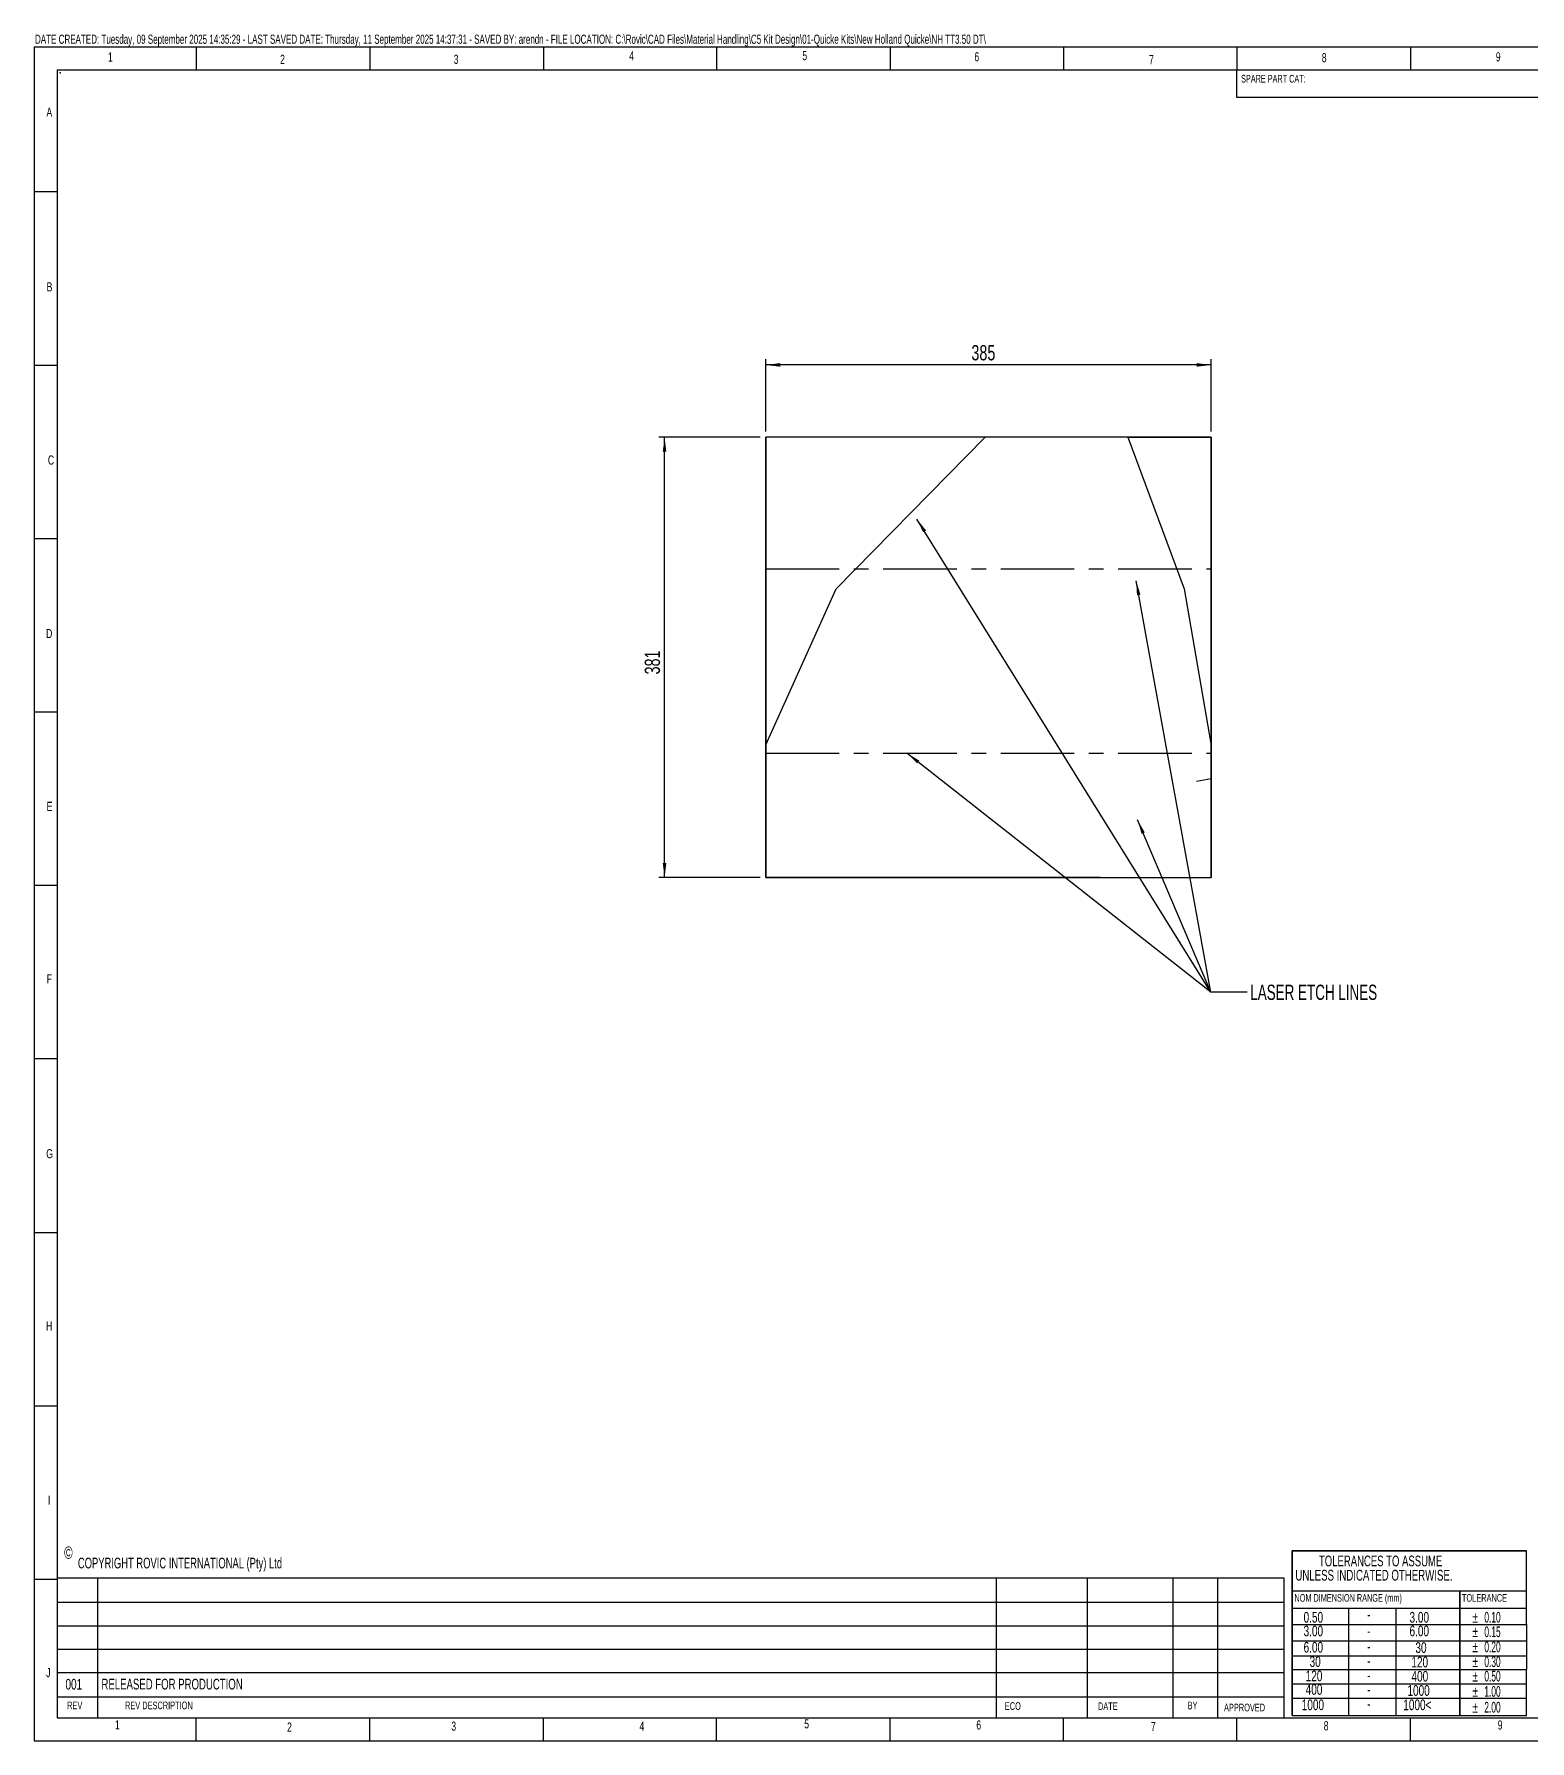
# Model space of a CAD drawing. Extents: x 10 to 2090, y 10 to 1486.
# Drawn here: x 10 to 1303, y 10 to 1486 of the extents above; entities that cross this region are included whole.
import ezdxf
from ezdxf.enums import TextEntityAlignment as Align

# ---------------------------------------------------------------- set-up
doc = ezdxf.new("R2010")
doc.units = 0
doc.header["$LTSCALE"] = 5
doc.header["$PDSIZE"] = -1
doc.linetypes.add('CENTERX2', pattern=[20.32, 12.7, -2.54, 2.54, -2.54])
doc.layers.get('0').update_dxf_attribs({"linetype": 'CONTINUOUS'})
doc.layers.add('COMPONENTS', color=7, linetype='CONTINUOUS')
doc.dimstyles.new('SLDDIMSTYLE0', dxfattribs={"dimtxt": 12.841593, "dimasz": 12.5, "dimexe": 0, "dimexo": 0.0625, "dimgap": 3.210398, "dimtad": 1, "dimrnd": 1e-09, "dimzin": 12, "dimsah": 1, "dimcen": 0.09, "dimazin": 3, "dimtfac": 1, "dimtofl": 0, "dimtmove": 0, "dimatfit": 3})

# ---------------------------------------------------------------- blocks, each defined once
blk = doc.blocks.new('SW_NOTE_0')
at = {"layer": 'COMPONENTS', "color": 0}
for s, width, p in [('TOLERANCES TO ASSUME', 0.665, (0, 0)), ('UNLESS INDICATED OTHERWISE.', 0.674074, (-20.4, -12.3))]:
    blk.add_text(s, height=9.26, dxfattribs=dict(at, width=width)).set_placement(p, align=Align.BOTTOM_LEFT)
blk = doc.blocks.new('SW_NOTE_0_1')
at = {"layer": 'COMPONENTS', "color": 0, "width": 0.7}
blk.add_text('0.50', height=9.26, dxfattribs=at).set_placement((0, 0), align=Align.BOTTOM_LEFT)
blk = doc.blocks.new('SW_NOTE_0_2')
at = {"layer": 'COMPONENTS', "color": 0, "width": 0.7}
blk.add_text('3.00', height=9.26, dxfattribs=at).set_placement((0, 0), align=Align.BOTTOM_LEFT)
blk = doc.blocks.new('SW_NOTE_0_3')
at = {"layer": 'COMPONENTS', "color": 0, "width": 0.7}
blk.add_text('6.00', height=9.26, dxfattribs=at).set_placement((0, 0), align=Align.BOTTOM_LEFT)
blk = doc.blocks.new('SW_NOTE_0_4')
at = {"layer": 'COMPONENTS', "color": 0, "width": 0.7}
blk.add_text('30', height=9.26, dxfattribs=at).set_placement((0, 0), align=Align.BOTTOM_LEFT)
blk = doc.blocks.new('SW_NOTE_0_5')
at = {"layer": 'COMPONENTS', "color": 0, "width": 0.7}
blk.add_text('120', height=9.26, dxfattribs=at).set_placement((0, 0), align=Align.BOTTOM_LEFT)
blk = doc.blocks.new('SW_NOTE_0_6')
at = {"layer": 'COMPONENTS', "color": 0, "width": 0.7}
blk.add_text('400', height=9.26, dxfattribs=at).set_placement((0, 0), align=Align.BOTTOM_LEFT)
blk = doc.blocks.new('SW_NOTE_0_7')
at = {"layer": 'COMPONENTS', "color": 0, "width": 0.7}
blk.add_text('1000', height=9.26, dxfattribs=at).set_placement((0, 0), align=Align.BOTTOM_LEFT)
blk = doc.blocks.new('SW_NOTE_0_8')
at = {"layer": 'COMPONENTS', "color": 0, "width": 0.65625}
blk.add_text('NOM DIMENSION RANGE (mm)', height=6.615, dxfattribs=at).set_placement((0, 0), align=Align.BOTTOM_LEFT)
blk = doc.blocks.new('SW_NOTE_0_9')
at = {"layer": 'COMPONENTS', "color": 0, "width": 0.7}
blk.add_text('TOLERANCE', height=6.61, dxfattribs=at).set_placement((0, 0), align=Align.BOTTOM_LEFT)
blk = doc.blocks.new('SW_NOTE_0_10')
at = {"layer": 'COMPONENTS', "color": 0}
for s, width, p in [('%%p', 0.7, (0, 0)), (' 0.10 ', 0.583333, (8.3, 0))]:
    blk.add_text(s, height=9.26, dxfattribs=dict(at, width=width)).set_placement(p, align=Align.BOTTOM_LEFT)
blk = doc.blocks.new('SW_NOTE_0_11')
at = {"layer": 'COMPONENTS', "color": 0}
for s, width, p in [('%%p', 0.7, (0, 0)), (' 0.15 ', 0.583333, (8.3, 0))]:
    blk.add_text(s, height=9.26, dxfattribs=dict(at, width=width)).set_placement(p, align=Align.BOTTOM_LEFT)
blk = doc.blocks.new('SW_NOTE_0_12')
at = {"layer": 'COMPONENTS', "color": 0}
for s, width, p in [('%%p', 0.7, (0, 0)), (' 0.20 ', 0.583333, (8.3, 0))]:
    blk.add_text(s, height=9.26, dxfattribs=dict(at, width=width)).set_placement(p, align=Align.BOTTOM_LEFT)
blk = doc.blocks.new('SW_NOTE_0_13')
at = {"layer": 'COMPONENTS', "color": 0}
for s, width, p in [('%%p', 0.7, (0, 0)), (' 0.30 ', 0.583333, (8.3, 0))]:
    blk.add_text(s, height=9.26, dxfattribs=dict(at, width=width)).set_placement(p, align=Align.BOTTOM_LEFT)
blk = doc.blocks.new('SW_NOTE_0_14')
at = {"layer": 'COMPONENTS', "color": 0}
for s, width, p in [('%%p', 0.7, (0, 0)), (' 0.50 ', 0.583333, (8.3, 0))]:
    blk.add_text(s, height=9.26, dxfattribs=dict(at, width=width)).set_placement(p, align=Align.BOTTOM_LEFT)
blk = doc.blocks.new('SW_NOTE_0_15')
at = {"layer": 'COMPONENTS', "color": 0}
for s, width, p in [('%%p', 0.7, (0, 0)), (' 1.00 ', 0.583333, (8.3, 0))]:
    blk.add_text(s, height=9.26, dxfattribs=dict(at, width=width)).set_placement(p, align=Align.BOTTOM_LEFT)
blk = doc.blocks.new('SW_NOTE_0_16')
at = {"layer": 'COMPONENTS', "color": 0}
for s, width, p in [('%%p', 0.7, (0, 0)), (' 2.00 ', 0.583333, (8.3, 0))]:
    blk.add_text(s, height=9.26, dxfattribs=dict(at, width=width)).set_placement(p, align=Align.BOTTOM_LEFT)
blk = doc.blocks.new('SW_NOTE_0_17')
at = {"layer": 'COMPONENTS', "color": 0, "width": 0.7}
blk.add_text('3.00', height=9.26, dxfattribs=at).set_placement((0, 0), align=Align.BOTTOM_LEFT)
blk = doc.blocks.new('SW_NOTE_0_18')
at = {"layer": 'COMPONENTS', "color": 0, "width": 0.7}
blk.add_text('6.00', height=9.26, dxfattribs=at).set_placement((0, 0), align=Align.BOTTOM_LEFT)
blk = doc.blocks.new('SW_NOTE_0_19')
at = {"layer": 'COMPONENTS', "color": 0, "width": 0.7}
blk.add_text('30', height=9.26, dxfattribs=at).set_placement((0, 0), align=Align.BOTTOM_LEFT)
blk = doc.blocks.new('SW_NOTE_0_20')
at = {"layer": 'COMPONENTS', "color": 0, "width": 0.7}
blk.add_text('120', height=9.26, dxfattribs=at).set_placement((0, 0), align=Align.BOTTOM_LEFT)
blk = doc.blocks.new('SW_NOTE_0_21')
at = {"layer": 'COMPONENTS', "color": 0, "width": 0.7}
blk.add_text('400', height=9.26, dxfattribs=at).set_placement((0, 0), align=Align.BOTTOM_LEFT)
blk = doc.blocks.new('SW_NOTE_0_22')
at = {"layer": 'COMPONENTS', "color": 0, "width": 0.7}
blk.add_text('1000', height=9.26, dxfattribs=at).set_placement((0, 0), align=Align.BOTTOM_LEFT)
blk = doc.blocks.new('SW_NOTE_0_23')
at = {"layer": 'COMPONENTS', "color": 0, "width": 0.7}
blk.add_text('1000<', height=9.26, dxfattribs=at).set_placement((0, 0), align=Align.BOTTOM_LEFT)
blk = doc.blocks.new('SW_NOTE_0_24')
at = {"layer": 'COMPONENTS', "color": 0, "width": 0.7}
blk.add_text('-', height=9.26, dxfattribs=at).set_placement((0, 0), align=Align.BOTTOM_LEFT)
blk = doc.blocks.new('SW_NOTE_0_25')
at = {"layer": 'COMPONENTS', "color": 0, "width": 0.7}
blk.add_text('-', height=9.26, dxfattribs=at).set_placement((0, 0), align=Align.BOTTOM_LEFT)
blk = doc.blocks.new('SW_NOTE_0_26')
at = {"layer": 'COMPONENTS', "color": 0, "width": 0.7}
blk.add_text('-', height=9.26, dxfattribs=at).set_placement((0, 0), align=Align.BOTTOM_LEFT)
blk = doc.blocks.new('SW_NOTE_0_27')
at = {"layer": 'COMPONENTS', "color": 0, "width": 0.7}
blk.add_text('-', height=9.26, dxfattribs=at).set_placement((0, 0), align=Align.BOTTOM_LEFT)
blk = doc.blocks.new('SW_NOTE_0_28')
at = {"layer": 'COMPONENTS', "color": 0, "width": 0.7}
blk.add_text('-', height=9.26, dxfattribs=at).set_placement((0, 0), align=Align.BOTTOM_LEFT)
blk = doc.blocks.new('SW_NOTE_0_29')
at = {"layer": 'COMPONENTS', "color": 0, "width": 0.7}
blk.add_text('-', height=9.26, dxfattribs=at).set_placement((0, 0), align=Align.BOTTOM_LEFT)
blk = doc.blocks.new('SW_NOTE_0_30')
at = {"layer": 'COMPONENTS', "color": 0, "width": 0.7}
blk.add_text('-', height=9.26, dxfattribs=at).set_placement((0, 0), align=Align.BOTTOM_LEFT)
blk = doc.blocks.new('BLOCK14')
at = {"color": 7, "linetype": 'CONTINUOUS'}
for p, q in [((1180, 169.1), (1382.8, 169.1)), ((1180, 154.1), (1382.8, 154.1)), ((1229, 61.3), (1229, 154.1)), ((1269.7, 154.1), (1269.7, 61.3))]:
    blk.add_line(p, q, dxfattribs=at)
at = {"layer": 'COMPONENTS', "color": 7}
for p, q in [((1382.8, 203.7), (1180, 203.7)), ((1180, 61.3), (1180, 203.7)), ((1180, 203.7), (1382.8, 203.7)), ((1180, 203.7), (1180, 61.3)), ((1382.8, 140), (1382.8, 203.7)), ((1325.2, 61.3), (1325.2, 169.1)), ((1325.2, 169.1), (1325.2, 61.3)), ((1180, 140), (1382.8, 140)), ((1382.8, 140), (1382.8, 101.3)), ((1180, 126), (1382.8, 126)), ((1180, 113), (1382.7, 113)), ((1180, 101.3), (1382.8, 101.3)), ((1180, 88.9), (1382.7, 88.9)), ((1382.8, 61.3), (1382.8, 101.3)), ((1180, 76.5), (1382.7, 76.5)), ((1180, 61.3), (1229, 61.3)), ((1229, 61.3), (1325.2, 61.3)), ((1325.2, 61.3), (1382.8, 61.3))]:
    blk.add_line(p, q, dxfattribs=at)
for name, p in [('SW_NOTE_0', (1203.3, 187.6)), ('SW_NOTE_0_8', (1182.1, 157.8)), ('SW_NOTE_0_9', (1326.9, 157.8)), ('SW_NOTE_0_1', (1190, 138.9)), ('SW_NOTE_0_24', (1245, 141.3)), ('SW_NOTE_0_17', (1281.6, 138.9)), ('SW_NOTE_0_10', (1336, 138.9)), ('SW_NOTE_0_2', (1190, 127.1)), ('SW_NOTE_0_25', (1244.9, 127.1)), ('SW_NOTE_0_18', (1281.6, 127.1)), ('SW_NOTE_0_11', (1336, 126.4)), ('SW_NOTE_0_3', (1190, 113)), ('SW_NOTE_0_26', (1244.9, 113.6)), ('SW_NOTE_0_19', (1286.7, 112.7)), ('SW_NOTE_0_12', (1336, 113.3)), ('SW_NOTE_0_4', (1195.2, 100.6)), ('SW_NOTE_0_27', (1244.9, 101.2)), ('SW_NOTE_0_20', (1283.2, 100.2)), ('SW_NOTE_0_13', (1336, 100.5)), ('SW_NOTE_0_6', (1191.8, 76.5)), ('SW_NOTE_0_5', (1191.8, 88.2)), ('SW_NOTE_0_28', (1244.9, 88.8)), ('SW_NOTE_0_21', (1283.3, 87.9)), ('SW_NOTE_0_14', (1336, 88)), ('SW_NOTE_0_7', (1188.4, 63.2)), ('SW_NOTE_0_29', (1244.9, 76.5)), ('SW_NOTE_0_23', (1276.2, 63.2)), ('SW_NOTE_0_22', (1279.8, 75.6)), ('SW_NOTE_0_15', (1336, 74.8)), ('SW_NOTE_0_30', (1244.9, 64.2)), ('SW_NOTE_0_16', (1336, 61.1))]:
    blk.add_blockref(name, p, dxfattribs=at)
blk = doc.blocks.new('_D')
at = {"layer": 'COMPONENTS', "color": 7}
for p, q in [((642.6, 1142.4), (642.6, 1204.9)), ((1027.7, 1199.9), (642.6, 1199.9)), ((1027.7, 1142.4), (1027.7, 1204.9))]:
    blk.add_line(p, q, dxfattribs=at)
for points in [[(642.6, 1199.9), (655.1, 1198.4), (655.1, 1201.5)], [(1027.7, 1199.9), (1015.2, 1201.5), (1015.2, 1198.4)]]:
    blk.add_solid(points, dxfattribs=at)
at = {"layer": 'COMPONENTS', "color": 7, "width": 0.7}
blk.add_text('385', height=13.23, dxfattribs=at).set_placement((820.4, 1199.9, 8), align=Align.BOTTOM_LEFT)
blk = doc.blocks.new('_D_1')
at = {"layer": 'COMPONENTS', "color": 7}
for p, q in [((637.6, 1137.4), (550.1, 1137.4)), ((555.1, 756.6), (555.1, 1137.4)), ((637.6, 756.6), (550.1, 756.6))]:
    blk.add_line(p, q, dxfattribs=at)
for points in [[(555.1, 1137.4), (553.5, 1124.9), (556.6, 1124.9)], [(555.1, 756.6), (556.6, 769.1), (553.5, 769.1)]]:
    blk.add_solid(points, dxfattribs=at)
at = {"layer": 'COMPONENTS', "color": 7, "width": 0.7}
blk.add_text('381', height=13.23, rotation=90, dxfattribs=at).set_placement((555.1, 932.3, 8), align=Align.BOTTOM_LEFT)
blk = doc.blocks.new('SW_NOTE_0_31')
at = {"layer": 'COMPONENTS', "color": 0, "flags": 128}
for points in [[(94.7, -149.1), (63.4, -149.1), (-190.7, 260)], [(94.7, -149.1), (63.4, -149.1), (-1.2, 206.8)], [(94.7, -149.1), (63.4, -149.1), (-199.4, 57.7)], [(94.7, -149.1), (63.4, -149.1), (0, 0)]]:
    blk.add_lwpolyline(points, dxfattribs=at)
at = {"layer": 'COMPONENTS', "color": 0}
for points in [[(-190.7, 260), (-185.4, 248.6), (-182.8, 250.2)], [(-1.2, 206.8), (-0.5, 194.2), (2.5, 194.8)], [(-199.4, 57.7), (-190.5, 48.8), (-188.6, 51.2)], [(0, 0), (3.5, -12.1), (6.3, -10.9)]]:
    blk.add_solid(points, dxfattribs=at)
at = {"layer": 'COMPONENTS', "color": 0, "width": 0.65625}
blk.add_text('LASER ETCH LINES', height=13.229, dxfattribs=at).set_placement((97.5, -159.7), align=Align.BOTTOM_LEFT)

msp = doc.modelspace()

# ---------------------------------------------------------------- linework, layer by layer
at = {"color": 7, "linetype": 'CONTINUOUS'}
for p, q in [((1027.712, 1137.426), (642.581, 1137.426)), ((642.581, 756.563), (642.581, 1137.426)), ((832.159, 1137.426), (642.581, 1137.426)), ((642.581, 864.25), (642.581, 1137.426)), ((1027.712, 1137.426), (642.581, 1137.426)), ((642.581, 1137.426), (642.581, 756.563)), ((703.584, 1006.392), (832.159, 1137.426)), ((955.581, 1137.426), (832.159, 1137.426)), ((955.581, 1137.426), (1004.413, 1006.392)), ((955.581, 1137.426), (1027.712, 1137.426)), ((1027.712, 1137.426), (1027.712, 756.563)), ((1027.712, 870.77), (1027.712, 1137.426)), ((1027.712, 756.563), (1027.712, 1137.426)), ((642.581, 871.534), (703.584, 1006.392)), ((1004.413, 1006.392), (1027.712, 870.77)), ((1027.712, 864.25), (1027.712, 870.77)), ((642.581, 756.563), (642.581, 864.25)), ((1027.712, 864.25), (1027.712, 842.266)), ((1014.885, 840.093), (1027.712, 842.266)), ((1027.712, 842.266), (1027.712, 756.563)), ((642.581, 756.563), (1027.712, 756.563)), ((932.117, 756.563), (642.581, 756.563)), ((642.581, 756.563), (1027.712, 756.563)), ((932.117, 756.563), (1027.712, 756.563))]:
    msp.add_line(p, q, dxfattribs=at)
at = {"color": 7, "linetype": 'CENTERX2'}
for p, q in [((642.581, 1023.567), (1027.712, 1023.567)), ((642.581, 1023.567), (1027.712, 1023.567)), ((642.581, 864.25), (1027.712, 864.25)), ((642.581, 864.25), (1027.712, 864.25))]:
    msp.add_line(p, q, dxfattribs=at)
at = {"layer": 'COMPONENTS', "color": 7}
for p, q in [((9.955, 1474.963), (2090.288, 1474.963)), ((9.955, 1474.963), (9.955, 10.104)), ((150.087, 1474.963), (150.087, 1454.963)), ((300.095, 1474.963), (300.095, 1454.963)), ((450.411, 1474.963), (450.411, 1454.963)), ((599.947, 1474.963), (599.947, 1454.963)), ((750.009, 1474.963), (750.009, 1454.963)), ((899.909, 1474.963), (899.909, 1454.963)), ((1049.912, 1474.963), (1049.912, 1454.963)), ((1200.124, 1474.963), (1200.124, 1454.963)), ((29.955, 1454.963), (2070.288, 1454.963)), ((29.955, 1454.963), (29.955, 30.104)), ((1049.912, 1431.056), (1049.912, 1454.963)), ((1350.02, 1431.056), (1049.912, 1431.056)), ((9.955, 1349.813), (29.955, 1349.813)), ((9.955, 1199.842), (29.955, 1199.842)), ((9.955, 1049.723), (29.955, 1049.723)), ((9.955, 900.069), (29.955, 900.069)), ((9.955, 750.07), (29.955, 750.07)), ((9.955, 600.092), (29.955, 600.092)), ((9.955, 449.734), (29.955, 449.734)), ((9.955, 299.936), (29.955, 299.936)), ((9.955, 149.927), (29.955, 149.927)), ((29.955, 150.984), (1090.577, 150.984)), ((64.837, 150.984), (64.837, 30.104)), ((841.855, 150.984), (841.855, 30.104)), ((920.581, 150.984), (920.581, 30.104)), ((994.498, 150.984), (994.498, 30.104)), ((1033.118, 150.984), (1033.118, 30.104)), ((1090.577, 150.984), (1090.577, 30.104)), ((29.955, 129.912), (1090.577, 129.912)), ((29.955, 109.695), (1090.577, 109.695)), ((29.955, 89.479), (1090.577, 89.479)), ((29.955, 69.263), (1090.577, 69.263)), ((29.955, 48.094), (1090.577, 48.094)), ((29.955, 30.104), (975.553, 30.104)), ((29.955, 30.104), (1090.577, 30.104)), ((975.553, 30.104), (1142.376, 30.104)), ((1142.376, 30.104), (1200.124, 30.104)), ((1200.124, 30.104), (1251.998, 30.104)), ((1251.998, 30.104), (1350.02, 30.104)), ((9.955, 10.104), (2090.288, 10.104))]:
    msp.add_line(p, q, dxfattribs=at)
at = {"layer": 'COMPONENTS', "color": 7, "linetype": 'CONTINUOUS'}
for p, q in [((29.955, 149.927), (29.955, 30.104)), ((29.955, 149.927), (29.955, 30.104)), ((150.087, 10.104), (150.087, 30.104)), ((300.095, 10.104), (300.095, 30.104)), ((450.411, 10.104), (450.411, 30.104)), ((599.947, 10.104), (599.947, 30.104)), ((750.009, 10.104), (750.009, 30.104)), ((899.909, 10.104), (899.909, 30.104)), ((1049.912, 10.104), (1049.912, 30.104)), ((1200.124, 10.104), (1200.124, 30.104))]:
    msp.add_line(p, q, dxfattribs=at)
msp.add_point((32.339, 1452.644), dxfattribs=at)

# ---------------------------------------------------------------- block references
at = {"color": 7, "linetype": 'CONTINUOUS'}
msp.add_blockref('BLOCK14', (-82.395, -29.342), dxfattribs=at)
at = {"layer": 'COMPONENTS', "color": 7}
msp.add_blockref('SW_NOTE_0_31', (964.027, 806.522), dxfattribs=at)

# ---------------------------------------------------------------- texts
for s, height, width, p in [('DATE CREATED: Tuesday, 09 September 2025 14:35:29 - LAST SAVED DATE: Thursday, 11 September 2025 14:37:31 - SAVED BY: arendn - FILE LOCATION: C:\\Rovic\\CAD Files\\Material Handling\\C5 Kit Design\\01-Quicke Kits\\New Holland Quicke\\NH TT3.50 DT\\', 7.9375, 0.653333, (10.726, 1475.228)), ('1', 7.938, 0.7, (73.789, 1459.822)), ('2', 7.938, 0.7, (222.639, 1457.817)), ('3', 7.938, 0.7, (372.75, 1457.869)), ('4', 7.938, 0.7, (524.515, 1460.89)), ('5', 7.938, 0.7, (674.187, 1461.024)), ('6', 7.938, 0.7, (822.979, 1460.03)), ('7', 7.938, 0.7, (973.972, 1457.466)), ('8', 7.938, 0.7, (1123.387, 1459.315)), ('9', 7.938, 0.7, (1273.83, 1459.995)), ('SPARE PART CAT:', 6.61458, 0.653333, (1053.572, 1442.16)), ('A', 7.938, 0.7, (20.602, 1412.131)), ('B', 7.938, 0.7, (20.762, 1261.096)), ('C', 7.938, 0.7, (21.851, 1111.334)), ('D', 7.938, 0.7, (20.295, 961.308)), ('E', 7.938, 0.7, (20.774, 811.798)), ('F', 7.938, 0.7, (20.811, 662.697)), ('G', 7.938, 0.7, (20.411, 511.504)), ('H', 7.938, 0.7, (20.254, 362.551)), ('I', 7.938, 0.7, (21.925, 211.85)), ('J', 7.938, 0.7, (20.377, 62.824)), ('1', 7.938, 0.7, (79.802, 17.678)), ('2', 7.938, 0.7, (228.652, 15.672)), ('3', 7.938, 0.7, (370.665, 16.484)), ('4', 7.938, 0.7, (533.396, 16.484)), ('5', 7.938, 0.7, (675.833, 18.511)), ('6', 7.938, 0.7, (824.625, 17.517)), ('7', 7.938, 0.7, (975.618, 16.163)), ('8', 7.938, 0.7, (1125.033, 16.802)), ('9', 7.938, 0.7, (1275.476, 17.482))]:
    msp.add_text(s, height=height, dxfattribs=dict(at, width=width)).set_placement(p, align=Align.BOTTOM_LEFT)
at = {"layer": 'COMPONENTS'}
for s, height, width, p in [('©', 10.583, 0.7, (35.952, 164.392)), ('COPYRIGHT ROVIC INTERNATIONAL (Pty) Ltd ', 9.26042, 0.65625, (47.797, 156.457)), ('001', 9.2604, 0.7, (37.049, 51.667)), ('RELEASED FOR PRODUCTION', 9.26042, 0.669565, (68.188, 51.763)), ('REV', 6.6146, 0.7, (38.539, 35.449)), ('REV DESCRIPTION', 6.61458, 0.7, (88.515, 35.449)), ('ECO', 6.6146, 0.7, (849.294, 34.937)), ('DATE', 6.6146, 0.7, (929.82, 34.801)), ('BY', 6.6146, 0.7, (1007.367, 35.449)), ('APPROVED', 6.6146, 0.7, (1038.828, 33.639))]:
    msp.add_text(s, height=height, dxfattribs=dict(at, width=width)).set_placement(p, align=Align.BOTTOM_LEFT)

# ---------------------------------------------------------------- dimensions: what is measured, and where the dimension line sits
at = {"layer": 'COMPONENTS', "color": 7}
dim = msp.add_linear_dim(base=(642.581, 1199.926), p1=(1027.712, 1137.426), p2=(642.581, 1137.426), dimstyle='SLDDIMSTYLE0', dxfattribs=at)
dim.commit()
dim.dimension.update_dxf_attribs({"geometry": '_D', "text_midpoint": (835.146, 1199.926), "dimtype": 160})
dim = msp.add_linear_dim(base=(555.081, 1137.426), p1=(642.581, 756.563), p2=(642.581, 1137.426), angle=90, dimstyle='SLDDIMSTYLE0', dxfattribs=at)
dim.commit()
dim.dimension.update_dxf_attribs({"geometry": '_D_1', "text_midpoint": (555.081, 946.995), "dimtype": 160})

doc.saveas('drawing.dxf')
